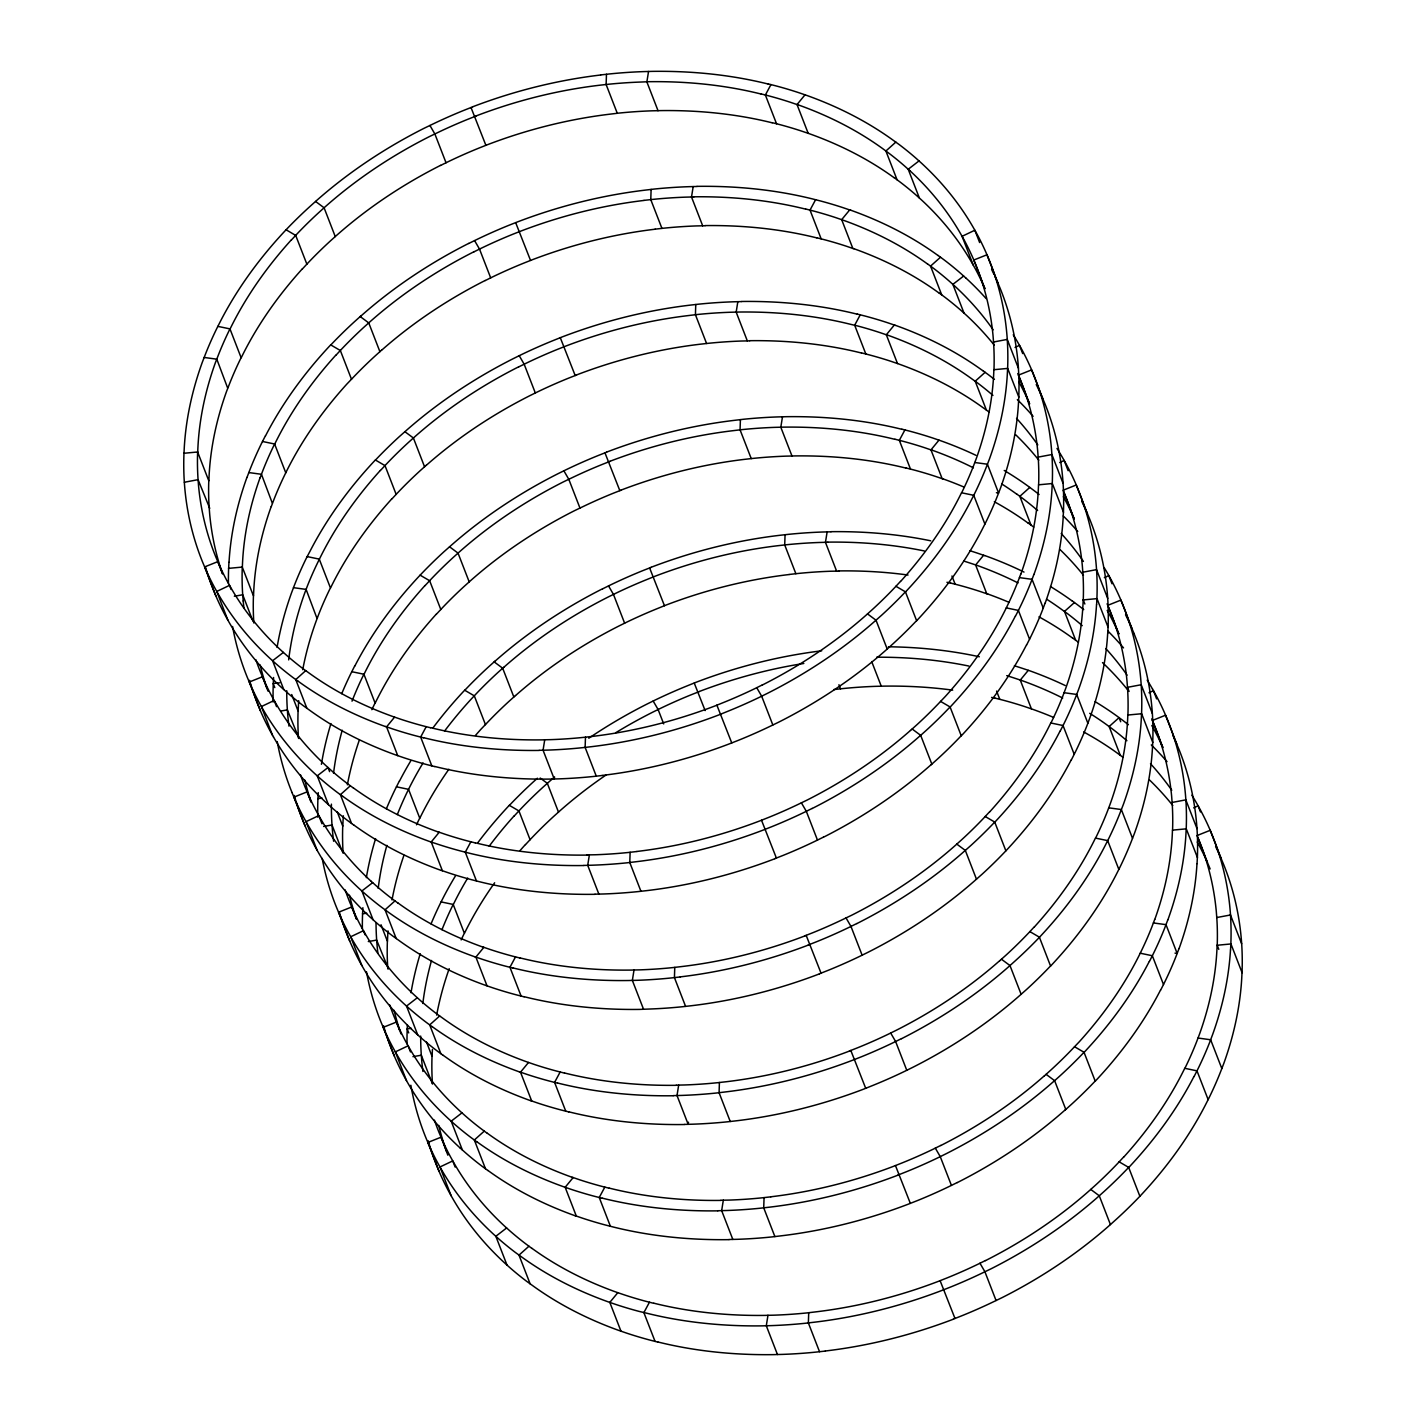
<?xml version="1.0" encoding="UTF-8"?>
<svg xmlns="http://www.w3.org/2000/svg" width="1426" height="1426" viewBox="0 0 1426 1426"><rect width="100%" height="100%" fill="white"/><g stroke="black" fill="none" stroke-linecap="round" stroke-linejoin="round"><path stroke-width="1.5" d="M606.478 74.295L606.121 84.508L617.28 113.278M651.112 189.408L650.773 199.622L661.931 228.392M695.763 304.504L695.425 314.718L706.583 343.506M740.415 419.618L740.058 429.832L751.235 458.602M785.066 534.732L784.71 544.946L795.868 573.715M585.48 737.171L585.123 747.384L596.282 776.172M630.132 852.285L629.775 862.498L640.934 891.268M674.765 967.398L674.427 977.612L685.585 1006.382M719.417 1082.494L719.078 1092.708L730.237 1121.496M764.069 1197.608L763.712 1207.822L774.888 1236.592M808.72 1312.722L808.364 1322.936L819.522 1351.705M298.087 681.307L292.205 676.958A518.69 357.053 -21.2 0 1 275.361 663.233L270.031 658.438A533.627 367.32 -21.2 0 1 217.697 593.109L214.346 587.102A539.598 371.437 -21.2 0 1 205.344 568.6L202.688 562.307A533.039 366.928 -21.2 0 1 184.328 482.255A518.797 357.106 -21.2 0 1 183.936 454.324L184.293 447.265A493.2 339.495 -21.2 0 1 202.278 362.347L204.987 355.341A463.022 318.729 -21.2 0 1 217.269 327.534L220.763 320.654A428.923 295.253 -21.2 0 1 286.056 229.782A401.758 276.555 -21.2 0 1 310.066 206.378L316.358 200.727A381.152 262.366 -21.2 0 1 424.039 128.304L431.989 124.472A372.329 256.288 -21.2 0 1 464.359 110.158L472.594 106.897M228.445 583.448A518.797 357.106 -21.2 0 1 228.588 569.42L228.944 562.379M273.578 677.493L273.239 684.533A518.797 357.106 -21.2 0 0 273.168 702.038M317.802 817.151A518.797 357.106 -21.2 0 1 317.891 799.647L318.23 792.606M362.382 928.772A518.797 357.106 -21.2 0 1 362.543 914.743L362.881 907.702M407.39 1024.813L407.176 1029.857A518.797 357.106 -21.2 0 0 407.034 1043.885M767.99 83.849L775.797 85.845A462.862 318.604 -21.2 0 1 798.685 92.654L806.153 95.203A492.986 339.352 -21.2 0 1 893.425 140.425L899.396 144.721A518.69 357.053 -21.2 0 1 916.241 158.446L921.57 163.241A533.627 367.32 -21.2 0 1 973.905 228.57L977.256 234.577A539.598 371.437 -21.2 0 1 986.257 253.079L988.913 259.372A533.039 366.928 -21.2 0 1 1007.273 339.424L1018.396 368.193A518.797 357.106 -21.2 0 1 1018.824 396.143L1018.467 403.184A493.2 339.495 -21.2 0 1 1000.499 488.102L997.772 495.125A463.022 318.729 -21.2 0 1 985.491 522.932L981.997 529.795A428.923 295.253 -21.2 0 1 916.704 620.684M1036.239 384.557A539.598 371.437 -21.2 0 1 1042.067 396.963L1044.723 403.273A533.039 366.928 -21.2 0 1 1063.083 483.307A518.797 357.106 -21.2 0 1 1063.457 511.257L1063.119 518.298A493.2 339.495 -21.2 0 1 1045.133 603.216M1096.612 604.624L1096.95 597.583A518.797 357.106 -21.2 0 0 1096.541 569.634A533.039 366.928 -21.2 0 0 1078.181 489.617L1075.561 483.289A539.598 371.437 -21.2 0 0 1066.559 464.787L1063.226 458.78A533.627 367.32 -21.2 0 0 1056.987 448.441M1107.77 633.394L1108.109 626.353A518.797 357.106 -21.2 0 0 1107.699 598.421L1096.541 569.634L1082.833 572.218M1133.991 633.5A533.039 366.928 -21.2 0 1 1152.368 713.517A518.797 357.106 -21.2 0 1 1152.761 741.467L1152.422 748.507A493.2 339.495 -21.2 0 1 1134.436 833.426L1131.709 840.449A463.022 318.729 -21.2 0 1 1119.428 868.256L1115.952 875.118A428.923 295.253 -21.2 0 1 1050.659 966.008M1197.056 863.621L1197.412 856.58A518.797 357.106 -21.2 0 0 1196.984 828.631A533.039 366.928 -21.2 0 0 1178.642 748.597L1176.004 742.286A539.598 371.437 -21.2 0 0 1173.188 736.048M1230.549 949.948L1230.888 942.907A518.797 357.106 -21.2 0 0 1230.478 914.975L1216.77 917.542M1215.594 846.527A539.598 371.437 -21.2 0 1 1220.656 857.4L1223.312 863.693A533.039 366.928 -21.2 0 1 1241.672 943.745A518.797 357.106 -21.2 0 1 1242.064 971.676L1241.707 978.735A493.2 339.495 -21.2 0 1 1223.722 1063.653L1221.013 1070.659A463.022 318.729 -21.2 0 1 1208.731 1098.466L1205.237 1105.346A428.923 295.253 -21.2 0 1 1139.944 1196.218A401.758 276.555 -21.2 0 1 1115.934 1219.622L1109.642 1225.273A381.152 262.366 -21.2 0 1 1001.961 1297.696L994.011 1301.528A372.329 256.288 -21.2 0 1 961.641 1315.841L953.406 1319.103M554.554 776.867L554.233 778.988L543.056 750.201L544.732 739.773L550.632 739.648A386.161 265.806 -21.2 0 0 583.911 737.349L592.253 736.422A366.215 252.081 -21.2 0 0 715.549 705.727L723.445 702.537A358.14 246.538 -21.2 0 0 754.586 688.758L762.197 684.997M688.491 1122.191L688.17 1124.312L677.011 1095.542L678.669 1085.097L684.587 1084.972A386.161 265.806 -21.2 0 0 717.866 1082.673L726.19 1081.746A366.215 252.081 -21.2 0 0 849.486 1051.051M648.545 71.478L646.869 81.906L658.028 110.693L660.398 110.604A416.214 286.501 -21.2 0 1 772.143 122.796M693.179 186.574L691.521 197.02L702.679 225.807L705.05 225.7M636.905 851.518L628.563 852.463A386.161 265.806 -21.2 0 1 595.284 854.762L589.384 854.869L587.708 865.315L598.867 894.102M737.83 301.688L736.173 312.134L747.331 340.903L749.702 340.814M804.834 935.937A366.215 252.081 -21.2 0 1 681.557 966.578L673.215 967.559A386.161 265.806 -21.2 0 1 639.935 969.858L634.017 969.983L632.36 980.428L643.518 1009.198M782.482 416.802L780.806 427.247L791.983 456.017L794.353 455.928A416.214 286.501 -21.2 0 1 906.08 468.12M827.133 531.898L825.458 542.343L836.616 571.131L838.987 571.024M770.842 1196.842L762.5 1197.787A386.161 265.806 -21.2 0 1 729.221 1200.086L723.321 1200.193L721.663 1210.638L732.821 1239.426M985.437 1260.548L977.826 1264.292A358.14 246.538 -21.2 0 1 946.686 1278.07L938.754 1281.208A366.215 252.081 -21.2 0 1 815.494 1311.902L807.152 1312.9A386.161 265.806 -21.2 0 1 773.872 1315.182L767.972 1315.307L766.297 1325.752L777.455 1354.522M246.983 477.46L249.639 470.455A463.022 318.729 -21.2 0 1 261.921 442.63L265.414 435.768M260.138 477.763L262.705 470.972A448.834 308.961 -21.2 0 1 274.612 444.003L262.509 441.49M271.296 506.551L273.863 499.742A448.834 308.961 -21.2 0 1 285.77 472.79A418.014 287.731 -21.2 0 1 346.821 384.111L352.382 378.3A387.569 266.787 -21.2 0 1 375.448 355.68L381.508 350.226M1020.749 574.125L1018.182 580.935A448.834 308.961 -21.2 0 1 1006.293 607.886A418.014 287.731 -21.2 0 1 945.224 696.565L939.663 702.376A387.569 266.787 -21.2 0 1 916.615 724.996L910.537 730.451M1033.903 574.428L1031.265 581.452A463.022 318.729 -21.2 0 1 1018.984 609.259L1015.49 616.139M1045.062 603.216L1042.424 610.221A463.022 318.729 -21.2 0 1 1030.142 638.046L1026.649 644.909M1154.703 919.449L1152.137 926.258A448.834 308.961 -21.2 0 1 1140.23 953.21A418.014 287.731 -21.2 0 1 1079.179 1041.889L1073.618 1047.7A387.569 266.787 -21.2 0 1 1050.552 1070.32L1044.492 1075.774M1167.841 919.752L1165.202 926.775A463.022 318.729 -21.2 0 1 1152.921 954.582L1149.427 961.463M1179.017 948.54L1176.361 955.545A463.022 318.729 -21.2 0 1 1164.079 983.37L1160.586 990.232M354.7 665.978L351.206 672.858A463.022 318.729 -21.2 0 0 341.741 693.66M399.351 781.091L395.858 787.954A463.022 318.729 -21.2 0 0 386.393 808.774M1060.142 731.235L1063.618 724.372A463.022 318.729 -21.2 0 0 1075.899 696.565L1078.555 689.542A493.2 339.495 -21.2 0 0 1096.523 604.642M1071.3 760.022L1074.794 753.142A463.022 318.729 -21.2 0 0 1087.075 725.335L1089.714 718.312A493.2 339.495 -21.2 0 0 1107.681 633.411M1194.079 1076.559L1197.573 1069.696A463.022 318.729 -21.2 0 0 1209.854 1041.889L1212.492 1034.866A493.2 339.495 -21.2 0 0 1230.478 949.966M426.231 726.672L420.652 737.064L431.811 765.851M770.949 84.615L765.37 95.007L776.546 123.777M470.865 841.786L465.286 852.178L476.462 880.947M815.601 199.711L810.021 210.103L821.18 238.891M515.517 956.899L509.938 967.291L521.096 996.061M860.252 314.825L854.673 325.217L865.832 354.005M560.168 1071.995L554.589 1082.387L565.748 1111.175M904.904 429.939L899.325 440.331L910.483 469.101M604.82 1187.109L599.241 1197.501L610.399 1226.289M649.454 1302.223L643.875 1312.615L655.051 1341.385M805.03 94.811L797.027 104.561L808.185 133.331M394.574 717.135L386.571 726.868L397.729 755.637M849.682 209.925L841.679 219.657L852.837 248.445M439.226 832.231L431.222 841.964L442.381 870.751M894.316 325.039L886.33 334.771L897.489 363.541M483.86 947.345L475.874 957.078L487.032 985.847M938.968 440.153L930.964 449.885L942.14 478.655M528.511 1062.459L520.508 1072.192L531.684 1100.961M983.619 555.249L975.616 564.981L986.774 593.769M573.163 1177.555L565.159 1187.288L576.318 1216.075M1028.271 670.363L1020.267 680.095L1031.426 708.865M617.815 1292.669L609.811 1302.401L620.97 1331.189M302.294 269.051L307.749 263.186A387.569 266.787 -21.2 0 1 330.796 240.566L336.875 235.13A366.981 252.616 -21.2 0 1 440.527 165.38M391.597 499.26L397.034 493.414A387.569 266.787 -21.2 0 1 420.082 470.776L426.16 465.339M436.249 614.374L441.686 608.528A387.569 266.787 -21.2 0 1 464.733 585.89L470.812 580.453A366.981 252.616 -21.2 0 1 574.464 510.704L582.129 507.032A358.14 246.538 -21.2 0 1 613.251 493.253L621.183 490.134M475.5 735.388A418.014 287.731 -21.2 0 1 480.776 729.435L486.337 723.624A387.569 266.787 -21.2 0 1 509.385 701.004L515.463 695.549M525.534 844.584L530.971 838.738A387.569 266.787 -21.2 0 1 554.037 816.1L560.097 810.663A366.981 252.616 -21.2 0 1 605.783 775.191M900.466 581.416L895.029 587.262A387.569 266.787 -21.2 0 1 871.963 609.9L865.903 615.337A366.981 252.616 -21.2 0 1 762.233 685.068M989.751 811.626L984.314 817.472A387.569 266.787 -21.2 0 1 961.267 840.11L955.188 845.547A366.981 252.616 -21.2 0 1 851.536 915.296L843.871 918.968A358.14 246.538 -21.2 0 1 812.749 932.747L804.817 935.866M1034.403 926.74L1028.966 932.586A387.569 266.787 -21.2 0 1 1005.918 955.224L999.84 960.661M1123.706 1156.949L1118.251 1162.814A387.569 266.787 -21.2 0 1 1095.204 1185.434L1089.125 1190.87A366.981 252.616 -21.2 0 1 985.473 1260.62M291.136 240.281L296.572 234.417A387.569 266.787 -21.2 0 1 319.638 211.797L325.698 206.342A366.981 252.616 -21.2 0 1 429.369 136.611L437.016 132.921A358.14 246.538 -21.2 0 1 468.156 119.142L476.07 116.023M335.787 355.377L341.224 349.53A387.569 266.787 -21.2 0 1 364.272 326.893L370.35 321.456A366.981 252.616 -21.2 0 1 474.002 251.725M380.439 470.491L385.876 464.626A387.569 266.787 -21.2 0 1 408.923 442.007L415.002 436.57A366.981 252.616 -21.2 0 1 518.654 366.821M425.073 585.605L430.527 579.74A387.569 266.787 -21.2 0 1 453.575 557.12L459.653 551.666A366.981 252.616 -21.2 0 1 563.306 481.935L570.97 478.245A358.14 246.538 -21.2 0 1 602.093 464.484L610.025 461.347M514.376 815.815L519.813 809.95A387.569 266.787 -21.2 0 1 542.86 787.33L548.939 781.894A366.981 252.616 -21.2 0 1 553.627 777.883M361.01 315.841L354.717 321.492A401.758 276.555 -21.2 0 0 330.814 344.932L340.351 350.529L351.509 379.298M305.699 670.666L295.752 679.578L306.911 708.365M895.849 142.101L885.903 151.013L897.061 179.783M350.35 785.779L340.404 794.692L351.562 823.462M940.5 257.215L930.554 266.109L941.713 294.897M494.947 661.165L488.655 666.815A401.758 276.555 -21.2 0 0 464.769 690.273L474.305 695.852L485.464 724.622M504.287 666.78L498.227 672.216A387.569 266.787 -21.2 0 0 475.179 694.854L469.724 700.701A418.014 287.731 -21.2 0 0 444.555 731.057M394.984 900.893L385.056 909.806L396.214 938.575M985.134 372.311L975.206 381.223L986.364 409.993M537.424 778.222L533.306 781.911A401.758 276.555 -21.2 0 0 509.403 805.369L518.939 810.948L530.098 839.736M439.636 1016.007L429.689 1024.902L440.866 1053.689M1029.786 487.425L1019.84 496.337L1031.016 525.107M919.877 736.066L926.187 730.415A401.758 276.555 -21.2 0 0 950.072 706.957L940.536 701.378M484.287 1131.103L474.341 1140.016L485.5 1168.785M1074.438 602.538L1064.491 611.433L1075.65 640.221M931.053 764.835L937.345 759.185A401.758 276.555 -21.2 0 0 961.231 735.727L950.072 706.957M528.939 1246.217L518.993 1255.13L530.151 1283.899M1053.832 1081.389L1060.124 1075.739A401.758 276.555 -21.2 0 0 1084.027 1052.281L1074.491 1046.702M1064.99 1110.159L1071.283 1104.508A401.758 276.555 -21.2 0 0 1095.186 1081.068L1084.027 1052.281M283.382 652.413L272.598 660.755L283.756 689.524M919.004 160.924L908.219 169.266L919.378 198.036M963.655 276.038L952.871 284.362L964.029 313.15M372.667 882.641L361.901 890.965L373.059 919.752M417.319 997.737L406.535 1006.079L417.711 1034.848M461.971 1112.85L451.186 1121.192L462.345 1149.962M506.622 1227.964L495.838 1236.289L506.996 1265.076M440.563 165.452L448.174 161.708A358.14 246.538 -21.2 0 1 479.314 147.93L487.246 144.792A366.215 252.081 -21.2 0 1 610.506 114.098L618.848 113.1A386.161 265.806 -21.2 0 1 652.128 110.818L658.028 110.693M468.726 243.472L476.64 239.586A372.329 256.288 -21.2 0 1 508.993 225.255L517.246 222.01A380.403 261.849 -21.2 0 1 645.283 190.121L653.928 189.088A400.332 275.575 -21.2 0 1 688.437 186.699L697.011 186.485M474.056 251.778L481.667 248.035A358.14 246.538 -21.2 0 1 512.79 234.256L520.722 231.137A366.215 252.081 -21.2 0 1 643.982 200.442M485.214 280.565L492.826 276.804A358.14 246.538 -21.2 0 1 523.966 263.044L531.88 259.906A366.215 252.081 -21.2 0 1 655.14 229.212M518.707 366.892L526.319 363.149A358.14 246.538 -21.2 0 1 557.441 349.37L565.373 346.233A366.215 252.081 -21.2 0 1 688.633 315.538L696.975 314.54A386.161 265.806 -21.2 0 1 730.255 312.258L738.543 312.044A416.214 286.501 -21.2 0 1 850.27 324.237L857.899 326.037A448.673 308.854 -21.2 0 1 880.092 332.65L887.328 335.11M602.663 588.813L610.578 584.91A372.329 256.288 -21.2 0 1 642.948 570.578L651.183 567.334M812.178 808.417L804.246 812.321A372.329 256.288 -21.2 0 1 771.894 826.634L763.659 829.896A380.403 261.849 -21.2 0 1 635.622 861.785L626.959 862.819A400.332 275.575 -21.2 0 1 592.467 865.19L583.876 865.422M823.337 837.187L815.422 841.09A372.329 256.288 -21.2 0 1 783.052 855.422L774.817 858.666M856.812 923.531L848.898 927.435A372.329 256.288 -21.2 0 1 816.545 941.748L808.292 944.992M901.464 1038.627L893.549 1042.531A372.329 256.288 -21.2 0 1 861.197 1056.862L852.944 1060.106A380.403 261.849 -21.2 0 1 724.907 1091.995L716.262 1093.029A400.332 275.575 -21.2 0 1 681.753 1095.418L673.179 1095.631M940.786 1145.435L933.174 1149.196A358.14 246.538 -21.2 0 1 902.034 1162.956L894.12 1166.094A366.215 252.081 -21.2 0 1 770.86 1196.788M957.274 1182.528L949.36 1186.414A372.329 256.288 -21.2 0 1 917.007 1200.745L908.754 1203.99A380.403 261.849 -21.2 0 1 780.717 1235.879L772.072 1236.912A400.332 275.575 -21.2 0 1 737.563 1239.301L728.989 1239.515M1015.045 347.463L1019.501 345.342L1022.692 353.559M1059.696 462.559L1064.152 460.455L1068.145 470.723M1104.348 577.673L1108.804 575.551L1111.995 583.769M1149 692.786L1153.456 690.665L1156.629 698.883M1193.651 807.9L1198.09 805.779L1200.478 811.947M1107.752 605.355L1120.925 600.096L1132.084 628.866M576.532 375.02L568.6 378.14A358.14 246.538 -21.2 0 0 537.477 391.918L529.866 395.662A366.981 252.616 -21.2 0 0 426.231 465.375M606.549 452.22L598.296 455.482A372.329 256.288 -21.2 0 0 565.944 469.796L558.012 473.699A381.152 262.366 -21.2 0 0 450.366 546.087L444.003 551.702A401.758 276.555 -21.2 0 0 420.117 575.159M699.31 691.574L691.378 694.694A358.14 246.538 -21.2 0 0 660.256 708.472L652.645 712.216A366.981 252.616 -21.2 0 0 615.711 732.732M819.451 973.78L827.704 970.518A372.329 256.288 -21.2 0 0 860.056 956.204L867.988 952.301A381.152 262.366 -21.2 0 0 975.634 879.913L981.997 874.298A401.758 276.555 -21.2 0 0 1005.883 850.841M849.468 1050.98L857.4 1047.86A358.14 246.538 -21.2 0 0 888.523 1034.082L896.134 1030.338A366.981 252.616 -21.2 0 0 999.769 960.625M897.596 1175.22L905.831 1171.958A372.329 256.288 -21.2 0 0 938.201 1157.645L946.115 1153.741A381.152 262.366 -21.2 0 0 1053.761 1081.354M184.364 482.255L198.071 479.671L209.765 508.369M993.53 342.008L1007.237 339.424A518.797 357.106 -21.2 0 1 1007.665 367.373L1007.309 374.414A493.2 339.495 -21.2 0 1 989.323 459.332L986.614 466.338A463.022 318.729 -21.2 0 1 974.332 494.145L970.839 501.025A428.923 295.253 -21.2 0 1 905.546 591.897M234.345 596.228L242.723 594.785L253.079 621.504M1038.181 457.104L1051.889 454.537L1063.047 483.307M281.1 710.986L287.375 709.898L299.05 738.579M323.649 826.456L332.008 824.994L342.383 851.732M368.3 941.552L376.66 940.108L388.353 968.789M1172.119 802.446L1185.826 799.861L1197.002 828.631M412.952 1056.666L421.312 1055.222L432.47 1083.992M600.631 74.936L609.294 73.974A400.332 275.575 -21.2 0 1 643.786 71.603L652.359 71.371A430.402 296.269 -21.2 0 1 767.919 83.974M643.999 200.371L652.342 199.444A386.161 265.806 -21.2 0 1 685.603 197.144L693.892 196.931M655.158 229.158L663.5 228.213A386.161 265.806 -21.2 0 1 696.779 225.914L702.679 225.807M789.095 574.482L797.437 573.537A386.161 265.806 -21.2 0 1 830.716 571.238L836.616 571.131M833.747 689.578L842.089 688.651A386.161 265.806 -21.2 0 1 875.368 686.352L883.639 686.138A416.214 286.501 -21.2 0 1 952.693 690.148M602.129 775.512L593.466 776.475A400.332 275.575 -21.2 0 1 558.974 778.863L550.4 779.077A430.402 296.269 -21.2 0 1 434.841 766.493M680.255 976.953L671.61 977.915A400.332 275.575 -21.2 0 1 637.101 980.304L628.527 980.518A430.402 296.269 -21.2 0 1 512.986 967.933M825.369 1351.064L816.706 1352.026A400.332 275.575 -21.2 0 1 782.214 1354.397L773.641 1354.629A430.402 296.269 -21.2 0 1 658.081 1342.026M183.901 453.272L197.626 451.989L208.784 480.758A504.608 347.338 -21.2 0 0 209.194 507.941L209.729 514.661A519.634 357.694 -21.2 0 0 222.367 573.377M228.534 568.368L242.277 567.085L253.436 595.872A504.608 347.338 -21.2 0 0 253.846 623.037M279.621 682.822L273.186 683.482L274.79 687.599M317.838 798.596L322.133 798.15M362.489 913.71L366.785 913.264M411.419 1028.36L407.141 1028.806L408.727 1032.923M984.903 524.091L973.744 495.303L961.641 492.79A448.834 308.961 -21.2 0 0 973.548 465.821L976.115 459.012A480.509 330.761 -21.2 0 0 993.869 369.708L1007.701 368.407L1018.859 397.194M1020.838 574.125A480.509 330.761 -21.2 0 0 1038.52 484.822L1052.352 483.521L1063.511 512.29M1087.432 513.77L1076.274 484.983L1063.101 490.241L1065.026 494.822A519.634 357.694 -21.2 0 1 1082.352 565.997L1082.869 572.735A504.608 347.338 -21.2 0 1 1083.261 599.918L1097.004 598.635L1108.162 627.404M1118.84 869.414L1107.681 840.627L1095.578 838.114A448.834 308.961 -21.2 0 0 1107.485 811.144L1110.052 804.335A480.509 330.761 -21.2 0 0 1127.823 715.032L1141.656 713.731L1152.814 742.518M1221.369 859.094L1210.211 830.306L1197.038 835.565L1198.963 840.146A519.634 357.694 -21.2 0 1 1216.289 911.339L1216.806 918.059A504.608 347.338 -21.2 0 1 1217.216 945.242L1230.941 943.959L1242.099 972.728M827.829 542.254L819.558 542.468A386.161 265.806 -21.2 0 0 786.279 544.768L777.936 545.695A366.215 252.081 -21.2 0 0 654.641 576.389L646.744 579.58A358.14 246.538 -21.2 0 0 615.604 593.359L607.993 597.102A366.981 252.616 -21.2 0 0 504.358 666.815M544.732 739.773L542.361 739.862A416.214 286.501 -21.2 0 1 430.616 727.67M587.013 854.976L589.384 854.869M634.017 969.983L631.647 970.072A416.214 286.501 -21.2 0 1 519.92 957.88M676.298 1085.186L678.669 1085.097M720.95 1200.3L723.321 1200.193M767.972 1315.307L765.602 1315.396A416.214 286.501 -21.2 0 1 653.857 1303.204M741.663 301.581L733.089 301.813A400.332 275.575 -21.2 0 0 698.58 304.184L689.934 305.164A380.403 261.849 -21.2 0 0 561.862 337.053L553.644 340.368A372.329 256.288 -21.2 0 0 521.292 354.682L513.378 358.586A381.152 262.366 -21.2 0 0 405.715 430.973L399.369 436.588A401.758 276.555 -21.2 0 0 375.466 460.045L385.002 465.625L396.161 494.412M830.948 531.809L822.374 532.023A400.332 275.575 -21.2 0 0 787.883 534.411L779.22 535.374A380.403 261.849 -21.2 0 0 651.165 567.263M539.242 750.308L547.816 750.094A400.332 275.575 -21.2 0 0 582.307 747.705L590.97 746.743A380.403 261.849 -21.2 0 0 719.025 714.854L727.242 711.521A372.329 256.288 -21.2 0 0 759.612 697.207L767.527 693.303A381.152 262.366 -21.2 0 0 875.172 620.916L881.535 615.301A401.758 276.555 -21.2 0 0 905.439 591.843L895.902 586.264M595.052 894.191L603.626 893.977A400.332 275.575 -21.2 0 0 638.117 891.589L646.78 890.626A380.403 261.849 -21.2 0 0 774.835 858.737M684.337 1124.419L692.911 1124.187A400.332 275.575 -21.2 0 0 727.42 1121.816L736.066 1120.836A380.403 261.849 -21.2 0 0 864.138 1088.947L872.355 1085.632A372.329 256.288 -21.2 0 0 904.708 1071.318L912.622 1067.414A381.152 262.366 -21.2 0 0 1020.285 995.027L1026.631 989.412A401.758 276.555 -21.2 0 0 1050.534 965.955L1039.376 937.167L1029.839 931.588M717.831 1210.745L726.404 1210.514A400.332 275.575 -21.2 0 0 760.896 1208.143L769.559 1207.162A380.403 261.849 -21.2 0 0 897.614 1175.291M747.331 340.903L741.413 341.028A386.161 265.806 -21.2 0 0 708.134 343.327L699.81 344.254A366.215 252.081 -21.2 0 0 576.514 374.949M791.983 456.017L786.065 456.142A386.161 265.806 -21.2 0 0 752.785 458.423L744.443 459.368A366.215 252.081 -21.2 0 0 621.166 490.063M204.185 357.463L216.805 359.174L227.607 387.908M974.796 462.505L987.416 464.216L998.574 493.004L996.418 492.701M248.837 472.559L261.457 474.288L272.259 503.021M1019.447 577.619L1032.067 579.33L1043.226 608.1M293.489 587.672L306.109 589.401L316.893 618.118M1064.099 692.715L1076.701 694.444L1087.86 723.214M1108.733 807.829L1121.353 809.54L1132.511 838.328M1153.384 922.943L1166.005 924.654L1177.163 953.441L1175.006 953.138M1198.036 1038.039L1210.656 1039.768L1221.815 1068.537M208.891 480.74A480.509 330.761 -21.2 0 1 226.556 391.437L229.212 384.628A448.834 308.961 -21.2 0 1 241.119 357.676L229.96 328.889L217.857 326.376M1006.275 607.886L1018.396 610.417L1029.554 639.187M371.847 709.685A448.834 308.961 -21.2 0 1 375.074 703L363.915 674.231L351.794 671.699M1140.23 953.21L1152.333 955.741L1163.491 984.51M461.151 939.912A448.834 308.961 -21.2 0 1 464.359 933.21L453.201 904.44L441.097 901.909M307.16 556.586L319.264 559.117L330.422 587.886A448.834 308.961 -21.2 0 0 318.515 614.856L315.948 621.665A480.509 330.761 -21.2 0 0 302.722 669.721M396.446 786.813L408.549 789.327L419.725 818.114A448.834 308.961 -21.2 0 0 416.499 824.798M761.056 93.902L768.614 95.827A448.673 308.854 -21.2 0 1 790.806 102.422L798.043 104.9M772.215 122.672L779.772 124.597A448.673 308.854 -21.2 0 1 801.965 131.21L809.202 133.67A478.797 329.584 -21.2 0 1 893.959 177.608M805.708 209.016L813.248 210.941A448.673 308.854 -21.2 0 1 835.458 217.536L842.677 220.014A478.797 329.584 -21.2 0 1 927.453 263.935M816.866 237.786L824.424 239.711A448.673 308.854 -21.2 0 1 846.616 246.306L853.853 248.784M857.293 314.076L865.083 316.055A462.862 318.604 -21.2 0 1 887.988 322.864L895.439 325.413M861.518 352.899L869.058 354.824A448.673 308.854 -21.2 0 1 891.268 361.42L898.487 363.897A478.797 329.584 -21.2 0 1 983.263 407.836L989.056 411.989M901.945 429.19L909.735 431.169A462.862 318.604 -21.2 0 1 932.64 437.978L940.09 440.527A492.986 339.352 -21.2 0 1 975.919 455.304M894.993 439.226L902.551 441.151A448.673 308.854 -21.2 0 1 924.743 447.746L931.98 450.224M906.152 467.995L913.71 469.92A448.673 308.854 -21.2 0 1 935.902 476.534L943.139 478.993M950.803 583.109L958.361 585.034A448.673 308.854 -21.2 0 1 980.553 591.63L987.79 594.107M995.455 698.223L1003.013 700.148A448.673 308.854 -21.2 0 1 1025.205 706.743L1032.442 709.221A478.797 329.584 -21.2 0 1 1053.6 717.421M430.545 727.777L422.987 725.852A448.673 308.854 -21.2 0 1 400.795 719.257L393.558 716.779A478.797 329.584 -21.2 0 1 308.8 672.84L303.007 668.687A504.519 347.284 -21.2 0 1 286.626 655.336L281.421 650.666A519.438 357.552 -21.2 0 1 230.495 587.066L227.215 581.238A525.41 361.669 -21.2 0 1 218.463 563.217L215.861 557.067A519.634 357.694 -21.2 0 1 198.553 485.892L198.036 479.154A504.608 347.338 -21.2 0 1 197.626 451.989M423.611 737.83L415.804 735.834A462.862 318.604 -21.2 0 1 392.916 729.025L385.448 726.476M434.77 766.6L426.962 764.621A462.862 318.604 -21.2 0 1 404.075 757.812L396.606 755.263A492.986 339.352 -21.2 0 1 309.335 710.023L303.364 705.745A518.69 357.053 -21.2 0 1 286.537 692.02L281.189 687.225A533.627 367.32 -21.2 0 1 228.855 621.896L225.504 615.889A539.598 371.437 -21.2 0 1 216.502 597.387L213.847 591.077A533.039 366.928 -21.2 0 1 205.397 566.853M475.197 842.891L467.639 840.966A448.673 308.854 -21.2 0 1 445.447 834.37L438.21 831.893M519.848 958.005L512.29 956.08A448.673 308.854 -21.2 0 1 490.098 949.466L482.861 947.007M512.897 968.04L505.107 966.062A462.862 318.604 -21.2 0 1 482.202 959.252L474.751 956.703M524.055 996.81L516.265 994.831A462.862 318.604 -21.2 0 1 493.36 988.022L485.91 985.473A492.986 339.352 -21.2 0 1 398.62 940.233L392.667 935.955A518.69 357.053 -21.2 0 1 375.822 922.23L370.493 917.435A533.627 367.32 -21.2 0 1 318.158 852.106L314.789 846.099A539.598 371.437 -21.2 0 1 305.806 827.597L303.132 821.287A533.039 366.928 -21.2 0 1 296.198 801.982M564.482 1073.101L556.942 1071.176A448.673 308.854 -21.2 0 1 534.732 1064.58L527.513 1062.103A478.797 329.584 -21.2 0 1 442.737 1018.164L436.944 1014.011A504.519 347.284 -21.2 0 1 420.563 1000.66L415.376 995.99A519.438 357.552 -21.2 0 1 364.432 932.408M557.548 1083.154L549.759 1081.158A462.862 318.604 -21.2 0 1 526.854 1074.348L519.403 1071.799M568.707 1111.923L560.917 1109.945A462.862 318.604 -21.2 0 1 538.012 1103.136L530.561 1100.587M609.134 1188.215L601.576 1186.289A448.673 308.854 -21.2 0 1 579.384 1179.694L572.147 1177.216M602.2 1198.25L594.392 1196.271A462.862 318.604 -21.2 0 1 571.505 1189.462L564.036 1186.913A492.986 339.352 -21.2 0 1 476.765 1141.673M653.785 1303.328L646.228 1301.403A448.673 308.854 -21.2 0 1 624.035 1294.79L616.798 1292.33A478.797 329.584 -21.2 0 1 532.041 1248.392M658.01 1342.151L650.203 1340.155A462.862 318.604 -21.2 0 1 627.315 1333.346L619.847 1330.797A492.986 339.352 -21.2 0 1 532.575 1285.575L526.604 1281.279A518.69 357.053 -21.2 0 1 509.759 1267.554L504.43 1262.759A533.627 367.32 -21.2 0 1 452.095 1197.43L448.744 1191.423A539.598 371.437 -21.2 0 1 439.743 1172.921L437.087 1166.628A533.039 366.928 -21.2 0 1 428.174 1140.747M850.787 210.317L843.336 207.768A462.862 318.604 -21.2 0 0 820.449 200.959L812.642 198.963A430.402 296.269 -21.2 0 0 697.047 186.36M984.742 555.641L977.273 553.092A462.862 318.604 -21.2 0 0 969.733 550.668M441.258 870.359L448.727 872.908A462.862 318.604 -21.2 0 0 471.614 879.717L479.421 881.714A430.402 296.269 -21.2 0 0 595.016 894.316M575.213 1215.683L582.664 1218.232A462.862 318.604 -21.2 0 0 605.551 1225.041L613.358 1227.037A430.402 296.269 -21.2 0 0 728.953 1239.64M985.188 816.492L994.724 822.071L1005.883 850.841A428.923 295.253 -21.2 0 0 1071.158 760.005M1119.125 1161.816L1128.661 1167.395L1139.837 1196.164M286.163 229.836L295.699 235.415L306.875 264.184M894.049 177.555L899.753 181.779A504.519 347.284 -21.2 0 1 916.134 195.13L921.339 199.8A519.438 357.552 -21.2 0 1 972.265 263.382L975.544 269.229A525.41 361.669 -21.2 0 1 984.297 287.25L984.956 288.801L973.798 260.031L986.97 254.773L998.129 283.542M938.148 255.486L944.048 259.835A518.69 357.053 -21.2 0 1 960.874 273.56L966.222 278.355M927.524 263.881L933.246 268.106A504.519 347.284 -21.2 0 1 949.627 281.457L954.814 286.127A519.438 357.552 -21.2 0 1 993.173 329.816M938.682 292.651L944.404 296.875A504.519 347.284 -21.2 0 1 960.785 310.226L965.99 314.896A519.438 357.552 -21.2 0 1 994.172 345.039M982.799 370.582L988.681 374.931A518.69 357.053 -21.2 0 1 994.439 379.405M1016.827 494.091L1022.549 498.316A504.519 347.284 -21.2 0 1 1037.611 510.526M1027.986 522.879L1033.707 527.103M1072.102 600.809L1077.985 605.159A518.69 357.053 -21.2 0 1 1083.724 609.615M1072.637 637.992L1078.359 642.217M1122.993 757.313L1117.271 753.088A478.797 329.584 -21.2 0 0 1083.635 731.948M867.507 613.893L876.027 620.239L887.204 649.008M912.159 729.007L920.679 735.353L931.838 764.122M956.793 844.103L965.331 850.449L976.489 879.236M1001.444 959.217L1009.982 965.562L1021.141 994.332M1046.096 1074.331L1054.616 1080.676L1065.792 1109.446M1090.747 1189.427L1099.268 1195.772L1110.426 1224.56M353.363 788.008L347.641 783.783A504.519 347.284 -21.2 0 1 331.26 770.432L326.073 765.78A519.438 357.552 -21.2 0 1 275.147 702.18M342.739 796.421L336.857 792.072A518.69 357.053 -21.2 0 1 320.012 778.346L314.683 773.552A533.627 367.32 -21.2 0 1 262.348 708.223L258.979 702.216A539.598 371.437 -21.2 0 1 249.996 683.714L247.322 677.403A533.039 366.928 -21.2 0 1 232.581 626.495M353.898 825.191L348.015 820.841A518.69 357.053 -21.2 0 1 331.171 807.116L325.841 802.321A533.627 367.32 -21.2 0 1 273.507 736.992M398.014 903.121L392.293 898.897A504.519 347.284 -21.2 0 1 375.911 885.546L370.724 880.876M432.042 1026.631L426.16 1022.282A518.69 357.053 -21.2 0 1 409.315 1008.556L403.968 1003.761A533.627 367.32 -21.2 0 1 351.634 938.433L348.283 932.426A539.598 371.437 -21.2 0 1 339.281 913.941L336.625 907.631A533.039 366.928 -21.2 0 1 322.187 858.399M443.201 1055.418L437.319 1051.069A518.69 357.053 -21.2 0 1 420.474 1037.344L415.126 1032.549A533.627 367.32 -21.2 0 1 362.81 967.22L359.441 961.213A539.598 371.437 -21.2 0 1 350.44 942.711L347.784 936.401A533.039 366.928 -21.2 0 1 339.352 912.177M487.318 1133.349L481.596 1129.125A504.519 347.284 -21.2 0 1 465.215 1115.774L460.01 1111.104A519.438 357.552 -21.2 0 1 409.084 1047.504L405.804 1041.657A525.41 361.669 -21.2 0 1 397.052 1023.654L394.449 1017.504A519.634 357.694 -21.2 0 1 389.779 1005.027M476.676 1141.745L470.794 1137.395A518.69 357.053 -21.2 0 1 453.949 1123.67L448.62 1118.875A533.627 367.32 -21.2 0 1 396.285 1053.547M487.852 1170.514L481.952 1166.165A518.69 357.053 -21.2 0 1 465.126 1152.44L459.778 1147.645M531.951 1248.445L526.247 1244.221A504.519 347.284 -21.2 0 1 509.866 1230.87L504.661 1226.2A519.438 357.552 -21.2 0 1 453.735 1162.618L450.456 1156.771A525.41 361.669 -21.2 0 1 441.704 1138.75L439.101 1132.618A519.634 357.694 -21.2 0 1 434.431 1120.141M315.574 201.44L324.094 207.786L335.253 236.573M360.208 316.554L368.746 322.9L379.904 351.669M404.859 431.668L413.397 437.996L424.556 466.783M449.511 546.764L458.031 553.11L469.207 581.897M494.162 661.878L502.683 668.224L513.841 696.993M540.222 778.043L547.334 783.337L558.493 812.107M910.18 171.013L904.975 166.343A504.519 347.284 -21.2 0 0 888.594 152.992L882.872 148.767A478.797 329.584 -21.2 0 0 798.097 104.829M429.939 125.488L434.877 133.991L446.035 162.76M756.725 687.688L761.662 696.191L772.839 724.978M474.573 240.602L479.51 249.087L490.687 277.874M801.376 802.802L806.314 811.305L817.472 840.074M519.224 355.698L524.162 364.2L535.32 392.97M846.028 917.916L850.965 926.419L862.124 955.188M563.876 470.812L568.814 479.314L579.972 508.084M890.68 1033.03L895.617 1041.515L906.776 1070.302M608.528 585.926L613.465 594.41L624.624 623.198M935.313 1148.126L940.251 1156.629L951.427 1185.398M653.161 701.022L658.117 709.524L663.696 723.909M979.965 1263.24L984.903 1271.742L996.061 1300.512M1018.663 381.58L1020.196 384.343A525.41 361.669 -21.2 0 1 1028.948 402.346L1029.608 403.914L1018.449 375.145L1031.622 369.887L1042.78 398.656M1063.315 496.694L1064.848 499.439A525.41 361.669 -21.2 0 1 1072.691 515.428M1152.511 688.99L1155.844 694.997A539.598 371.437 -21.2 0 1 1164.846 713.499L1167.502 719.809A533.039 366.928 -21.2 0 1 1185.862 799.843A518.797 357.106 -21.2 0 1 1186.254 827.793L1185.897 834.834A493.2 339.495 -21.2 0 1 1167.912 919.752M1107.2 610.417L1109.481 614.553A525.41 361.669 -21.2 0 1 1118.251 632.574L1118.911 634.124L1108.537 607.405M1151.834 725.531L1154.133 729.666A525.41 361.669 -21.2 0 1 1162.903 747.67M1197.252 842.017L1198.785 844.762A525.41 361.669 -21.2 0 1 1207.537 862.783L1210.139 868.933M275.111 702.198L271.867 696.334A525.41 361.669 -21.2 0 1 263.097 678.33L260.512 672.181A519.634 357.694 -21.2 0 1 255.842 659.703M273.489 737.01L270.156 731.003A539.598 371.437 -21.2 0 1 261.154 712.501L258.498 706.191A533.039 366.928 -21.2 0 1 252.063 688.508M364.414 932.408L361.152 926.561A525.41 361.669 -21.2 0 1 352.4 908.54L349.816 902.391A519.634 357.694 -21.2 0 1 345.145 889.913M396.268 1053.564L392.934 1047.54A539.598 371.437 -21.2 0 1 383.933 1029.037L381.277 1022.727A533.039 366.928 -21.2 0 1 366.518 971.819M1134.027 633.483L1131.371 627.173A539.598 371.437 -21.2 0 0 1125.542 614.766M1017.79 373.576L1020.374 379.708M1073.6 517.46L1074.259 519.028L1063.885 492.309M1107.093 603.786L1109.678 609.936A519.634 357.694 -21.2 0 1 1127.003 681.111L1127.52 687.849A504.608 347.338 -21.2 0 1 1127.913 715.014M1151.727 718.9L1154.329 725.05A519.634 357.694 -21.2 0 1 1171.637 796.225L1172.154 802.963A504.608 347.338 -21.2 0 1 1172.564 830.128L1186.289 828.845L1197.466 857.632M291.974 792.517L294.629 798.827A539.598 371.437 -21.2 0 0 303.631 817.33L306.964 823.337A533.627 367.32 -21.2 0 0 359.299 888.665L364.664 893.46A518.69 357.053 -21.2 0 0 381.508 907.186L387.391 911.517A492.986 339.352 -21.2 0 0 474.698 956.757M471.008 107.52L485.892 145.327M716.868 705.121L731.752 742.928M515.659 222.634L530.543 260.441M761.52 820.235L776.386 858.042M560.311 337.748L575.195 375.555M806.171 935.349L821.037 973.156M604.963 452.844L619.829 490.651M850.805 1050.445L865.689 1088.252M649.614 567.958L664.48 605.765M895.457 1165.559L910.341 1203.366M694.248 683.072L705.139 710.594M940.108 1280.673L954.992 1318.48M1176.735 743.98L1165.559 715.21L1152.386 720.469L1162.76 747.188M979.644 242.563L974.849 230.228L962.087 236.306L973.245 265.093M1152.351 713.535L1141.192 684.747A533.039 366.928 -21.2 0 0 1122.832 604.713L1120.194 598.403A539.598 371.437 -21.2 0 0 1111.21 579.901L1107.877 573.876A533.627 367.32 -21.2 0 0 1104.348 567.958M1230.478 914.975L1241.636 943.745M1197.84 837.632L1207.412 862.284M1129.071 691.432L1127.467 687.332L1141.192 684.747A518.797 357.106 -21.2 0 1 1141.602 712.697L1141.246 719.738A493.2 339.495 -21.2 0 1 1123.278 804.656L1120.551 811.661A463.022 318.729 -21.2 0 1 1108.269 839.486L1104.776 846.349A428.923 295.253 -21.2 0 1 1039.501 937.221A401.758 276.555 -21.2 0 1 1015.472 960.625L1009.18 966.275A381.152 262.366 -21.2 0 1 901.517 1038.698M1083.261 599.918L1084.865 604.018M1217.216 945.242L1218.802 949.36M1120.676 721.752L1119.089 717.635L1109.143 726.547L1120.301 755.334M1074.206 754.301L1063.03 725.531L1050.926 723A448.834 308.961 -21.2 0 0 1062.833 696.048L1065.4 689.239A480.509 330.761 -21.2 0 0 1083.172 599.936M1208.143 1099.624L1196.984 1070.855L1184.881 1068.324A448.834 308.961 -21.2 0 0 1196.77 1041.372L1199.355 1034.563A480.509 330.761 -21.2 0 0 1217.109 945.26M951.944 575.997L955.135 584.214M996.596 691.093L999.769 699.328M905.439 591.843L916.597 620.631A401.758 276.555 -21.2 0 1 892.694 644.089L886.402 649.739A381.152 262.366 -21.2 0 1 778.721 722.144L770.771 725.994A372.329 256.288 -21.2 0 1 738.401 740.308L730.165 743.552A380.403 261.849 -21.2 0 1 602.129 775.441M871.696 661.575L881.268 686.227M838.934 684.712L840.52 688.829M440.812 609.508L429.654 580.739L420.117 575.159A428.923 295.253 -21.2 0 0 354.842 665.995M274.612 444.003L285.77 472.79M329.62 771.644L328.016 767.527L317.249 775.851L328.408 804.638M291.706 694.533L298.087 710.968A504.608 347.338 -21.2 0 0 298.48 738.151M337.16 811.697L342.739 826.082A504.608 347.338 -21.2 0 0 343.131 853.265M381.009 924.743L387.373 941.196A504.608 347.338 -21.2 0 0 387.783 968.379L387.819 968.896M426.445 1041.907L432.025 1056.31A504.608 347.338 -21.2 0 0 432.434 1083.475M231.101 589.473L229.515 585.373L216.752 591.451L227.91 620.221M276.555 706.636L274.166 700.469L261.386 706.565L272.544 735.335M321.991 823.8L318.8 815.583L306.037 821.661L317.196 850.449M365.056 934.796L363.452 930.697L350.689 936.775L361.847 965.545M410.492 1051.96L408.103 1045.811L395.341 1051.889L406.499 1080.658M455.144 1167.074L452.755 1160.907L439.974 1166.985L451.151 1195.772M222.581 573.983L217.804 561.648L204.631 566.906L215.789 595.694M268.035 691.147L262.455 676.762L249.265 682.02L260.441 710.79M311.082 802.143L307.089 791.876L293.916 797.134L305.075 825.904M356.518 919.307L351.741 906.972L338.568 912.23L349.726 941.017M399.583 1030.303L396.392 1022.085L383.22 1027.344L394.378 1056.113M446.623 1151.584L441.044 1137.199L427.871 1142.458L439.03 1171.227M243.222 600.988L242.67 594.268A504.608 347.338 -21.2 0 1 242.277 567.085M991.587 697.403A416.214 286.501 -21.2 0 1 995.384 698.33M464.502 933.228A418.014 287.731 -21.2 0 1 494.644 882.783M520.134 850.484A418.014 287.731 -21.2 0 1 525.41 844.548M447.853 1155.185A519.634 357.694 -21.2 0 1 438.762 1125.453M432.131 1056.292A480.509 330.761 -21.2 0 1 432.434 1049.447M436.659 1015.062A480.509 330.761 -21.2 0 1 449.19 968.682M1149.641 780.093A519.438 357.552 -21.2 0 1 1172.76 805.476M953.424 1319.175A380.403 261.849 -21.2 0 1 825.369 1350.992M1128.661 1167.395A401.758 276.555 -21.2 0 1 1104.776 1190.853L1098.466 1196.503A381.152 262.366 -21.2 0 1 990.803 1268.926L982.853 1272.758A372.329 256.288 -21.2 0 1 950.482 1287.072L942.247 1290.316A380.403 261.849 -21.2 0 1 814.21 1322.223L805.547 1323.239A400.332 275.575 -21.2 0 1 771.056 1325.627L762.482 1325.859A430.402 296.269 -21.2 0 1 646.923 1313.257L639.044 1311.385A462.862 318.604 -21.2 0 1 616.157 1304.576L608.688 1302.027A492.986 339.352 -21.2 0 1 521.399 1256.787L515.446 1252.509A518.69 357.053 -21.2 0 1 498.601 1238.784L493.271 1233.989A533.627 367.32 -21.2 0 1 440.937 1168.66L437.568 1162.653A539.598 371.437 -21.2 0 1 428.584 1144.151L425.928 1137.841A533.039 366.928 -21.2 0 1 410.866 1085.239M1193.936 1076.541A428.923 295.253 -21.2 0 1 1128.786 1167.448M1184.739 1068.306A418.014 287.731 -21.2 0 1 1123.813 1157.003M1230.513 914.957A533.039 366.928 -21.2 0 0 1212.118 834.941L1209.498 828.613A539.598 371.437 -21.2 0 0 1200.496 810.111L1197.163 804.104A533.627 367.32 -21.2 0 0 1191.851 795.227M1151.299 744.925A533.627 367.32 -21.2 0 1 1167.038 761.662M1150.497 763.712A519.438 357.552 -21.2 0 1 1171.762 790.254M1128.376 724.729A518.69 357.053 -21.2 0 0 1122.636 720.255L1116.754 715.923A492.986 339.352 -21.2 0 0 1095.132 701.663M1126.897 740.736A504.519 347.284 -21.2 0 0 1111.834 728.543L1106.113 724.319A478.797 329.584 -21.2 0 0 1089.714 713.321M1062.691 698.045A478.797 329.584 -21.2 0 0 1021.337 680.38L1014.046 677.974A448.673 308.854 -21.2 0 0 1006.72 675.639M1065.222 685.532A492.986 339.352 -21.2 0 0 1029.447 670.683L1021.925 668.188A462.862 318.604 -21.2 0 0 1014.385 665.782M888.451 646.78A430.402 296.269 -21.2 0 1 979.359 656.762M876.651 657.208A416.214 286.501 -21.2 0 1 968.931 666.067M821.697 650.809A380.403 261.849 -21.2 0 0 695.817 682.377L687.599 685.692A372.329 256.288 -21.2 0 0 655.229 700.006L647.315 703.909A381.152 262.366 -21.2 0 0 588.795 738.222M699.293 691.503A366.215 252.081 -21.2 0 1 803.818 663.464M422.934 1071.461A519.634 357.694 -21.2 0 1 421.793 1061.425L421.276 1054.705A504.608 347.338 -21.2 0 1 420.688 1036.06M411.009 992.746A493.2 339.495 -21.2 0 1 420.224 953.762M422.827 1003.494A480.509 330.761 -21.2 0 1 431.525 960.464M431.044 923.888A463.022 318.729 -21.2 0 1 440.509 903.068L444.003 896.205A428.923 295.253 -21.2 0 1 455.5 875.831M441.971 929.699A448.834 308.961 -21.2 0 1 453.201 904.44M453.343 904.458A418.014 287.731 -21.2 0 1 467.71 878.06M489.207 846.171A418.014 287.731 -21.2 0 1 514.251 815.761M477.71 842.855A428.923 295.253 -21.2 0 1 509.296 805.316M419.85 818.132A418.014 287.731 -21.2 0 1 448.869 769.256M397.319 814.585A448.834 308.961 -21.2 0 1 408.549 789.327A418.014 287.731 -21.2 0 1 423.059 762.946M387.48 941.178A480.509 330.761 -21.2 0 1 388.015 930.911M392.007 899.949A480.509 330.761 -21.2 0 1 403.95 855.279M376.036 922.658A504.608 347.338 -21.2 0 0 376.624 939.591L377.159 946.329A519.634 357.694 -21.2 0 0 377.854 953.014M720.914 1200.407A416.214 286.501 -21.2 0 1 609.205 1188.108M1044.42 1075.739A366.981 252.616 -21.2 0 1 940.821 1145.506M572.093 1177.288A478.797 329.584 -21.2 0 1 487.389 1133.278M1064.919 1110.123A381.152 262.366 -21.2 0 1 957.327 1182.582M575.141 1215.754A492.986 339.352 -21.2 0 1 487.924 1170.461M717.795 1210.852A430.402 296.269 -21.2 0 1 602.271 1198.143M830.984 531.684A430.402 296.269 -21.2 0 1 930.732 540.81M459.76 1147.663A533.627 367.32 -21.2 0 1 407.444 1082.316L404.093 1076.327A539.598 371.437 -21.2 0 1 395.091 1057.825L392.435 1051.515A533.039 366.928 -21.2 0 1 386.018 1033.832M1160.443 990.214A428.923 295.253 -21.2 0 1 1095.311 1081.122M399.494 781.109A428.923 295.253 -21.2 0 1 410.848 760.735M433.076 727.741A428.923 295.253 -21.2 0 1 464.644 690.22M495.018 661.201A381.152 262.366 -21.2 0 1 602.628 588.742M789.095 574.535A366.215 252.081 -21.2 0 0 665.799 605.159L657.903 608.367A358.14 246.538 -21.2 0 0 626.78 622.128L619.151 625.889A366.981 252.616 -21.2 0 0 515.517 695.585M987.844 594.036A478.797 329.584 -21.2 0 1 1008.966 602.307M1038.984 616.852A478.797 329.584 -21.2 0 1 1072.548 638.046M1018.039 582.931A478.797 329.584 -21.2 0 0 976.685 565.266L969.395 562.86A448.673 308.854 -21.2 0 0 963.923 561.095M1046.595 599.17A478.797 329.584 -21.2 0 1 1061.39 609.276L1067.183 613.43A504.519 347.284 -21.2 0 1 1082.245 625.64M400.956 1033.814A519.634 357.694 -21.2 0 1 394.111 1010.339M385.501 1032.192A533.039 366.928 -21.2 0 1 383.523 1025.65M984.796 555.57A492.986 339.352 -21.2 0 1 1024.011 572.076M1050.481 586.549A492.986 339.352 -21.2 0 1 1072.013 600.863M839.023 570.917A416.214 286.501 -21.2 0 1 908.041 575.034M946.935 582.289A416.214 286.501 -21.2 0 1 950.732 583.216M1102.494 662.591A519.438 357.552 -21.2 0 1 1128.109 690.362M1149.285 961.445A428.923 295.253 -21.2 0 1 1084.134 1052.335M1172.457 830.146A480.509 330.761 -21.2 0 1 1154.793 919.449M1196.984 863.639A493.2 339.495 -21.2 0 1 1179.088 948.54M1107.913 631.058A533.627 367.32 -21.2 0 1 1123.528 647.885M1147.199 680.113A533.627 367.32 -21.2 0 1 1152.493 689.008M366.357 877.632A493.2 339.495 -21.2 0 1 375.591 838.648M378.193 888.398A480.509 330.761 -21.2 0 1 386.874 845.351M1105.845 648.598A519.438 357.552 -21.2 0 1 1127.11 675.158M827.864 542.13A416.214 286.501 -21.2 0 1 924.28 550.953M1095.435 838.096A418.014 287.731 -21.2 0 1 1034.527 926.775M375.216 703.018A418.014 287.731 -21.2 0 1 436.124 614.321M352.008 701.182A448.834 308.961 -21.2 0 1 363.897 674.231M364.04 674.231A418.014 287.731 -21.2 0 1 424.966 585.551M342.828 826.064A480.509 330.761 -21.2 0 1 343.363 815.797M347.374 784.835A480.509 330.761 -21.2 0 1 359.299 740.183M331.402 804.139A504.608 347.338 -21.2 0 0 331.973 824.478L332.508 831.215A519.634 357.694 -21.2 0 0 333.631 841.251M356.304 918.7A519.634 357.694 -21.2 0 1 349.477 895.243M1039.091 494.501A518.69 357.053 -21.2 0 0 1033.333 490.045L1027.451 485.696A492.986 339.352 -21.2 0 0 1004.225 470.473M684.302 1124.526A430.402 296.269 -21.2 0 1 568.778 1111.817M943.192 478.94A478.797 329.584 -21.2 0 1 964.315 487.193M994.332 501.738A478.797 329.584 -21.2 0 1 1027.896 522.932M932.034 450.153A478.797 329.584 -21.2 0 1 973.405 467.835M1001.943 484.074A478.797 329.584 -21.2 0 1 1016.738 494.162M606.513 452.149A380.403 261.849 -21.2 0 1 734.568 420.331L743.231 419.297A400.332 275.575 -21.2 0 1 777.723 416.927L786.314 416.695A430.402 296.269 -21.2 0 1 901.856 429.297M609.989 461.275A366.215 252.081 -21.2 0 1 733.285 430.652L741.627 429.654A386.161 265.806 -21.2 0 1 774.906 427.354L783.177 427.14A416.214 286.501 -21.2 0 1 894.922 439.333M530.508 1100.64A492.986 339.352 -21.2 0 1 443.272 1055.347M333.541 773.284A480.509 330.761 -21.2 0 1 342.222 730.237M1063.261 515.962A533.627 367.32 -21.2 0 1 1077.735 531.452M1061.194 533.484A519.438 357.552 -21.2 0 1 1083.421 561.434M676.263 1085.311A416.214 286.501 -21.2 0 1 564.571 1072.994M519.331 1071.871A492.986 339.352 -21.2 0 1 432.114 1026.577M1060.338 549.883A519.438 357.552 -21.2 0 1 1083.457 575.248M321.42 764.3A493.2 339.495 -21.2 0 1 330.939 723.552M673.143 1095.756A430.402 296.269 -21.2 0 1 557.619 1083.029M375.341 459.992A428.923 295.253 -21.2 0 0 310.191 550.899L306.572 557.744A463.022 318.729 -21.2 0 0 294.291 585.551L291.635 592.574A493.2 339.495 -21.2 0 0 277.072 647.422M380.314 470.437A418.014 287.731 -21.2 0 0 319.406 559.135A448.834 308.961 -21.2 0 0 307.356 586.068L304.79 592.877A480.509 330.761 -21.2 0 0 288.676 659.899M887.382 335.039A478.797 329.584 -21.2 0 1 972.104 379.049L977.897 383.22A504.519 347.284 -21.2 0 1 992.959 395.412M370.707 880.894A519.438 357.552 -21.2 0 1 319.781 817.294L316.519 811.447A525.41 361.669 -21.2 0 1 307.749 793.426L305.164 787.295A519.634 357.694 -21.2 0 1 300.494 774.817M808.328 945.064A380.403 261.849 -21.2 0 1 680.273 976.881M295.681 800.342A533.039 366.928 -21.2 0 1 294.219 795.423M292.009 792.5A533.039 366.928 -21.2 0 1 277.232 741.609M288.979 726.137A519.634 357.694 -21.2 0 1 287.838 716.102L287.321 709.382A504.608 347.338 -21.2 0 1 286.751 690.737M310.939 801.483A519.634 357.694 -21.2 0 1 304.825 780.129M749.737 340.689A416.214 286.501 -21.2 0 1 861.429 353.006M330.565 587.904A418.014 287.731 -21.2 0 1 391.473 499.225M1081.657 501.203A539.598 371.437 -21.2 0 1 1086.719 512.059L1089.375 518.369A533.039 366.928 -21.2 0 1 1107.717 598.421M1059.999 731.217A428.923 295.253 -21.2 0 1 994.849 822.125M1015.704 434.77A519.438 357.552 -21.2 0 1 1038.805 460.152M895.492 325.36A492.986 339.352 -21.2 0 1 982.728 370.653M298.177 710.968A480.509 330.761 -21.2 0 1 298.711 700.701M524.144 996.703A430.402 296.269 -21.2 0 0 639.65 1009.412L648.277 1009.073A400.332 275.575 -21.2 0 0 682.769 1006.703L691.414 1005.722A380.403 261.849 -21.2 0 0 819.487 973.851M741.698 301.474A430.402 296.269 -21.2 0 1 857.222 314.183M856.866 923.585A381.152 262.366 -21.2 0 0 964.475 851.126L970.821 845.529A401.758 276.555 -21.2 0 0 994.724 822.071M482.808 947.06A478.797 329.584 -21.2 0 1 398.104 903.068M1017.344 399.601A533.627 367.32 -21.2 0 1 1033.101 416.339M1016.542 418.371A519.438 357.552 -21.2 0 1 1037.807 444.93M1050.784 722.982A418.014 287.731 -21.2 0 1 989.876 811.679M381.58 350.261A366.981 252.616 -21.2 0 1 485.179 280.494M705.086 225.593A416.214 286.501 -21.2 0 1 816.795 237.892M853.907 248.712A478.797 329.584 -21.2 0 1 938.611 292.722M361.081 315.877A381.152 262.366 -21.2 0 1 468.673 243.418M274.755 444.021A418.014 287.731 -21.2 0 1 335.663 355.324M265.557 435.786A428.923 295.253 -21.2 0 1 330.689 344.878M1026.506 644.891A428.923 295.253 -21.2 0 1 961.356 735.78M930.982 764.799A381.152 262.366 -21.2 0 1 823.372 837.258M586.977 855.083A416.214 286.501 -21.2 0 1 475.268 842.784M441.204 870.43A492.986 339.352 -21.2 0 1 353.987 825.137M342.81 796.35A492.986 339.352 -21.2 0 0 430.046 841.661L437.55 844.139A462.862 318.604 -21.2 0 0 460.455 850.948L468.245 852.926A430.402 296.269 -21.2 0 0 583.84 865.529M910.483 730.415A366.981 252.616 -21.2 0 1 806.884 800.182L799.22 803.872A358.14 246.538 -21.2 0 1 768.097 817.633L760.165 820.77A366.215 252.081 -21.2 0 1 636.905 851.465M919.823 736.03A381.152 262.366 -21.2 0 1 812.214 808.489M438.156 831.964A478.797 329.584 -21.2 0 1 353.452 787.954M1015.348 616.121A428.923 295.253 -21.2 0 1 950.197 707.011M229.016 562.361A493.2 339.495 -21.2 0 1 246.912 477.46M966.24 278.337A533.627 367.32 -21.2 0 1 986.132 298.587M1013.244 334.789A533.627 367.32 -21.2 0 1 1018.556 343.684L1021.907 349.673A539.598 371.437 -21.2 0 1 1030.909 368.175L1033.565 374.485A533.039 366.928 -21.2 0 1 1051.907 454.52A518.797 357.106 -21.2 0 1 1052.299 482.469L1051.96 489.51A493.2 339.495 -21.2 0 1 1033.975 574.428M1038.627 484.804A504.608 347.338 -21.2 0 0 1038.217 457.621L1037.682 450.901A519.634 357.694 -21.2 0 0 1020.356 379.726M242.367 567.067A480.509 330.761 -21.2 0 1 260.049 477.763M693.927 196.806A416.214 286.501 -21.2 0 1 805.619 209.123M267.001 688.473A519.634 357.694 -21.2 0 1 260.174 665.015M253.543 595.854A480.509 330.761 -21.2 0 1 271.207 506.551M850.859 210.246A492.986 339.352 -21.2 0 1 938.076 255.539M251.546 686.869A533.039 366.928 -21.2 0 1 249.568 680.327M243.917 607.69A519.634 357.694 -21.2 0 1 243.204 601.006M991.587 269.443A539.598 371.437 -21.2 0 1 993.851 274.059M994.582 275.61A539.598 371.437 -21.2 0 1 997.416 281.849L1000.072 288.159A533.039 366.928 -21.2 0 1 1018.431 368.193M472.576 106.825A380.403 261.849 -21.2 0 1 600.631 75.008M241.261 357.694A418.014 287.731 -21.2 0 1 302.187 268.997M230.103 328.907A418.014 287.731 -21.2 0 1 291.011 240.228M910.198 170.995A519.438 357.552 -21.2 0 1 961.106 234.613L964.386 240.459A525.41 361.669 -21.2 0 1 973.138 258.462L975.74 264.612A519.634 357.694 -21.2 0 1 993.049 335.787L993.565 342.525A504.608 347.338 -21.2 0 1 993.975 369.69M385.394 726.547A492.986 339.352 -21.2 0 1 298.177 681.254M539.206 750.433A430.402 296.269 -21.2 0 1 423.682 737.705M197.733 451.971A480.509 330.761 -21.2 0 1 215.397 362.667L218.053 355.858A448.834 308.961 -21.2 0 1 229.96 328.889M760.985 94.009A416.214 286.501 -21.2 0 0 649.276 81.692L640.969 82.031A386.161 265.806 -21.2 0 0 607.69 84.33L599.348 85.257A366.215 252.081 -21.2 0 0 476.052 115.952M961.498 492.772A418.014 287.731 -21.2 0 1 900.59 581.452"/></g></svg>
